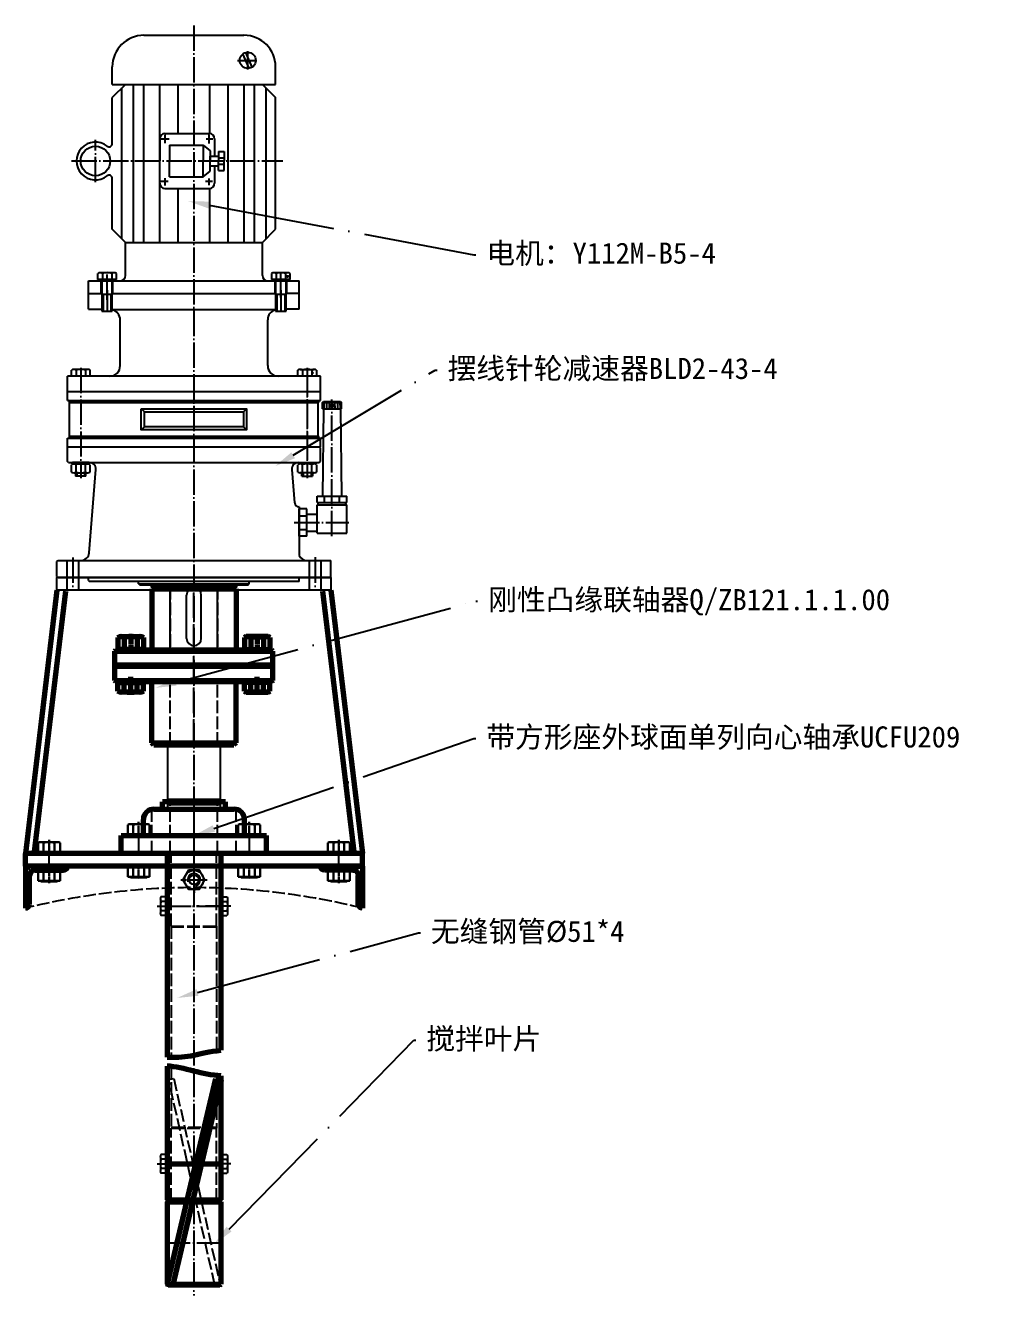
# Model space of a CAD drawing. Header units: millimetres. Extents: x -3362 to -1679, y 33935 to 35140.
# Drawn here: x -2588 to -1679, y 33935 to 35140 of the extents above; entities that cross this region are included whole.
import ezdxf
from ezdxf import colors
from ezdxf.entities.mleader import LeaderData, LeaderLine
from ezdxf.math import Vec2, Vec3

# ---------------------------------------------------------------- set-up
doc = ezdxf.new("R2010")
doc.units = ezdxf.units.MM
for name, pattern in [('ACAD_ISO02W100', [15, 12, -3]), ('ACAD_ISO04W100', [30, 24, -3, 0, -3]), ('CENTER', [2, 1.25, -0.25, 0.25, -0.25])]:
    doc.linetypes.add(name, pattern=pattern)
doc.layers.get('0').update_dxf_attribs({"lineweight": 25})
for name, color, linetype in [('01', 7, 'Continuous'), ('02', 1, 'Continuous'), ('10', 1, 'Continuous'), ('1轮廓实线层', 7, 'Continuous')]:
    doc.layers.add(name, color=color, linetype=linetype)
for name, color, linetype, lineweight in [('剖面线', 5, 'Continuous', 25), ('图层2', 7, 'Continuous', 30), ('标注', 4, 'Continuous', 25), ('粗实线', 7, 'Continuous', 70), ('虚线', 5, 'ACAD_ISO02W100', 25), ('轮廓线', 2, 'Continuous', 70), ('轴线', 1, 'ACAD_ISO04W100', 25)]:
    doc.layers.add(name, color=color, linetype=linetype, lineweight=lineweight)

# ---------------------------------------------------------------- blocks, each defined once
blk = doc.blocks.new('M10螺栓 头')
at = {"color": 3}
blk.add_line((-9.4, 0), (23, 0), dxfattribs=at)
at = {"color": 7}
for p, q in [((-6.4, 6.7), (-6.4, -6.7)), ((-0.1, 8.9), (-5.8, 8.9)), ((-0.1, 4.4), (-5.8, 4.4)), ((-0.1, 8.9), (-0.1, -8.9)), ((0, 7.3), (-0.1, 7.3)), ((0, 7.3), (0, -7.3)), ((-0.1, -4.4), (-5.8, -4.4)), ((-0.1, -8.9), (-5.8, -8.9)), ((0, -7.3), (-0.1, -7.3))]:
    blk.add_line(p, q, dxfattribs=at)
for centre, radius, start, end in [((-2, 6.7), 4.44, 150, 210), ((10.5, 0), 16.9, 164.7385, 195.2615), ((-2, -6.7), 4.44, 150, 210)]:
    blk.add_arc(centre, radius, start, end, dxfattribs=at)
blk = doc.blocks.new('*U7')
at = {"color": 3, "linetype": 'CENTER'}
for p, q in [((268.4, 415.9), (270.6, 391.1)), ((257.1, 402.4), (281.9, 404.6))]:
    blk.add_line(p, q, dxfattribs=at)
at = {"color": 7, "linetype": 'Continuous'}
blk.add_lwpolyline([(263.5, 412), (259.1, 402.6), (265.1, 394.1), (275.5, 395), (279.9, 404.4), (273.9, 412.9)], close=True, dxfattribs=at)
for radius in [9, 4.5]:
    blk.add_circle((269.5, 403.5), radius, dxfattribs=at)
at = {"color": 1, "linetype": 'Continuous'}
blk.add_arc((269.5, 403.5), 6, 293, 203, dxfattribs=at)
blk = doc.blocks.new('M10')
at = {"color": 3, "linetype": 'CENTER', "rotation": 355.0000000000003}
blk.add_blockref('*U7', (-303.6, -378.5), dxfattribs=at)
blk = doc.blocks.new('M10   0')
at = {"layer": '图层2', "color": 3, "linetype": 'CENTER'}
blk.add_line((-12.8, 0), (1.4, 0), dxfattribs=at)
at = {"layer": '图层2', "color": 7, "linetype": 'Continuous'}
for p, q in [((-10.8, 9), (-10, 10.4)), ((-10.8, -9), (-10.8, 9)), ((-10, 10.4), (-0.6, 10.4)), ((-10, 5.2), (-0.6, 5.2)), ((-0.6, 10.4), (-0.6, -10.4)), ((-0.6, 8.3), (0, 7.7)), ((0, 7.7), (0, -7.7)), ((-10, -10.4), (-10.8, -9)), ((-10, -5.2), (-0.6, -5.2)), ((-10, -10.4), (-0.6, -10.4)), ((0, -7.7), (-0.6, -8.3))]:
    blk.add_line(p, q, dxfattribs=at)
for centre, radius, start, end in [((-6.2, 7.8), 4.6, 145.6158, 214.3842), ((6.4, 0), 17.2, 162.412, 197.588), ((-6.2, -7.8), 4.6, 145.6158, 214.3842)]:
    blk.add_arc(centre, radius, start, end, dxfattribs=at)
blk = doc.blocks.new('角钢 40')
at = {"layer": '剖面线'}
h = blk.add_hatch(dxfattribs=at)
h.set_pattern_fill('ANSI31', color=256, scale=30, style=0)
h.set_pattern_definition([(45, (-344.516, -309), (-2.65165, 2.65165), [])])
edge = h.paths.add_edge_path()
edge.add_arc((0, 36), 4, 0, 90)
edge.add_line((0, 40), (0, 0))
edge.add_line((0, 0), (40, 0))
edge.add_arc((36, 0), 4.01, 0.1155, 89.9522)
edge.add_line((36, 4), (9.5, 4))
edge.add_arc((9.5, 9.5), 5.5, 180, 270, ccw=False)
edge.add_line((4, 9.5), (4, 36))
at = {"color": 7}
for p, q in [((0, 40), (0, 0)), ((4, 9.5), (4, 36)), ((0, 0), (40, 0)), ((36, 4), (9.5, 4))]:
    blk.add_line(p, q, dxfattribs=at)
for p, q in [((0, 40), (0, 40)), ((4, 9), (4, 36)), ((36, 4), (9, 4)), ((40, 0), (40, 0))]:
    blk.add_line(p, q)
for centre, radius, start, end in [((0, 36), 4, 0, 90), ((9, 9), 5, 180, 270), ((36, 0), 4.01, 0.1155, 89.9522)]:
    blk.add_arc(centre, radius, start, end)
blk = doc.blocks.new('A$C1C0676B4')
at = {"layer": '粗实线'}
for p, q in [((5, 0), (5, 138)), ((5, 138), (22, 138)), ((22, 138), (22, 0)), ((22, 117), (37, 117)), ((47, 107), (47, 31)), ((47, 99), (54, 99)), ((54, 39), (54, 99)), ((47, 39), (54, 39)), ((22, 21), (37, 21)), ((5, 0), (22, 0))]:
    blk.add_line(p, q, dxfattribs=at)
for centre, start, end in [((37, 107), 0, 90), ((37, 31), 270, 0)]:
    blk.add_arc(centre, 10, start, end, dxfattribs=at)
at = {"layer": '虚线'}
for p, q in [((5, 109), (46.8, 109)), ((5, 91.5), (54, 91.5)), ((5, 46.5), (54, 46.5)), ((5, 29), (46.8, 29))]:
    blk.add_line(p, q, dxfattribs=at)
at = {"layer": '轴线'}
for p, q in [((22, 121.5), (5, 121.5)), ((62.1, 69), (0, 69)), ((22, 16.5), (5, 16.5))]:
    blk.add_line(p, q, dxfattribs=at)
blk = doc.blocks.new('M12   0薄')
at = {"color": 7, "linetype": 'Continuous'}
for p, q in [((-12.8, 10.5), (-11.9, 12.1)), ((-11.9, 12.1), (-3.4, 12.1)), ((-3.4, 12.1), (-3.4, -12.1)), ((-12.8, -10.5), (-12.8, 10.5)), ((-11.9, 6.1), (-3.4, 6.1)), ((-3.4, 9.8), (-2.8, 9.2)), ((-2.8, 9.2), (-2.8, -9.2)), ((-11.9, -12.1), (-12.8, -10.5)), ((-11.9, -6.1), (-3.4, -6.1)), ((-2.8, -9.2), (-3.4, -9.8)), ((-11.9, -12.1), (-3.4, -12.1))]:
    blk.add_line(p, q, dxfattribs=at)
at = {"color": 3, "linetype": 'CENTER'}
blk.add_line((-15.2, 0), (1.8, 0), dxfattribs=at)
at = {"color": 7, "linetype": 'Continuous'}
for centre, radius, start, end in [((-7.4, 9.1), 5.37, 145.6158, 214.3842), ((7.3, 0), 20.1, 162.412, 197.588), ((-7.4, -9.1), 5.37, 145.6158, 214.3842)]:
    blk.add_arc(centre, radius, start, end, dxfattribs=at)
blk = doc.blocks.new('*U4')
at = {"color": 7, "linetype": 'Continuous'}
for p, q in [((347.8, 356.5), (348.7, 358.1)), ((347.8, 335.5), (347.8, 356.5)), ((348.7, 358.1), (360, 358.1)), ((348.7, 352.1), (360, 352.1)), ((360, 358.1), (360, 333.9)), ((360, 355.8), (360.6, 355.2)), ((360.6, 355.2), (360.6, 336.8)), ((348.7, 339.9), (360, 339.9)), ((348.7, 333.9), (347.8, 335.5)), ((348.7, 333.9), (360, 333.9)), ((360.6, 336.8), (360, 336.2))]:
    blk.add_line(p, q, dxfattribs=at)
at = {"color": 3, "linetype": 'CENTER'}
blk.add_line((345.4, 346), (362.4, 346), dxfattribs=at)
at = {"color": 7, "linetype": 'Continuous'}
for centre, radius, start, end in [((353.2, 355.1), 5.37, 145.6158, 214.3842), ((367.9, 346), 20.1, 162.412, 197.588), ((353.2, 336.9), 5.37, 145.6158, 214.3842)]:
    blk.add_arc(centre, radius, start, end, dxfattribs=at)
blk = doc.blocks.new('M12 螺母')
at = {"color": 3, "linetype": 'CENTER'}
blk.add_blockref('*U4', (-360.6, -346), dxfattribs=at)
blk = doc.blocks.new('A$C0CEE73CA')
at = {"layer": '粗实线'}
for p, q in [((60, 149), (61, 150)), ((60, 149), (60, 1)), ((61, 150), (74.5, 150)), ((61, 150), (61, 0)), ((74.5, 0), (74.5, 150)), ((74.5, 150), (75.5, 150)), ((75.5, 0), (75.5, 150)), ((75.5, 150), (89, 150)), ((89, 150), (90, 149)), ((89, 150), (89, 0)), ((90, 1), (90, 149)), ((0, 113), (2, 115)), ((0, 113), (0, 37)), ((2, 115), (60, 115)), ((2, 115), (2, 35)), ((148, 115), (90, 115)), ((150, 113), (148, 115)), ((148, 115), (148, 35)), ((150, 113), (150, 37)), ((2, 35), (0, 37)), ((148, 35), (150, 37)), ((2, 35), (60, 35)), ((148, 35), (90, 35)), ((61, 0), (60, 1)), ((61, 0), (74.5, 0)), ((74.5, 0), (75.5, 0)), ((75.5, 0), (89, 0)), ((89, 0), (90, 1))]:
    blk.add_line(p, q, dxfattribs=at)
at = {"layer": '虚线'}
for p, q in [((0, 97.5), (60, 97.5)), ((150, 97.5), (90, 97.5)), ((0, 52.5), (60, 52.5)), ((150, 52.5), (90, 52.5))]:
    blk.add_line(p, q, dxfattribs=at)
at = {"layer": '轴线'}
blk.add_line((0, 75), (150, 75), dxfattribs=at)
at = {"layer": '粗实线'}
blk.add_blockref('M12   0薄', (62.7, 135), dxfattribs=at)
at = {"layer": '粗实线', "rotation": 180}
blk.add_blockref('M12 螺母', (90, 135), dxfattribs=at)
at = {"layer": '粗实线', "xscale": -1, "rotation": 180}
blk.add_blockref('M12   0薄', (62.7, 15), dxfattribs=at)
at = {"layer": '粗实线', "xscale": -1}
blk.add_blockref('M12 螺母', (90, 15), dxfattribs=at)
blk = doc.blocks.new('A$C76250B13')
at = {"layer": '标注'}
ml = blk.add_multileader_mtext('Standard', dxfattribs=at)
ml.set_content('{\\fSimSun|b0|i0|c134|p2;电机：}Y112M-B5-4', color=256)
ml.set_leader_properties()
ml.build(insert=Vec2(0, 0))
ml.multileader.update_dxf_attribs({"text_right_attachment_type": 6, "dogleg_length": 0.36})
ctx = ml.context
ctx.base_point, ctx.plane_origin = Vec3(60.82, 187.78), Vec3(6.27, 197.96)
ctx.right_attachment = 6
notes = []
notes.append((ctx, [(0, (1, 1, 0), (60.46, 187.78), (1, 0), 0.36, [(0, [(6.27, 197.96)], 0, [])])]))
ctx.mtext.insert, ctx.mtext.flow_direction = Vec3(62.82, 190.09), 5
ml = blk.add_multileader_mtext('Standard', dxfattribs=at)
ml.set_content('{\\fSimSun|b0|i0|c134|p2;摆线针轮减速器}BLD2-43-4', color=256)
ml.set_leader_properties()
ml.build(insert=Vec2(0, 0))
ml.multileader.update_dxf_attribs({"text_right_attachment_type": 6, "dogleg_length": 0.36})
ctx = ml.context
ctx.base_point, ctx.plane_origin = Vec3(53.46, 165.9), Vec3(22.73, 147.66)
ctx.right_attachment = 6
notes.append((ctx, [(0, (1, 1, 0), (53.1, 165.9), (1, 0), 0.36, [(0, [(22.73, 147.66)], 0, [])])]))
ctx.mtext.insert, ctx.mtext.flow_direction = Vec3(55.46, 168.2), 5
ml = blk.add_multileader_mtext('Standard', dxfattribs=at)
ml.set_content('{\\fSimSun|b0|i0|c134|p2;刚性凸缘联轴器Q/ZB121.1.1.00}', color=256)
ml.set_leader_properties()
ml.build(insert=Vec2(0, 0))
ml.multileader.update_dxf_attribs({"text_right_attachment_type": 6, "dogleg_length": 0.36})
ctx = ml.context
ctx.base_point, ctx.plane_origin = Vec3(61.17, 122.02), Vec3(0, 105.58)
ctx.right_attachment = 6
notes.append((ctx, [(0, (1, 1, 0), (60.81, 122.02), (1, 0), 0.36, [(0, [(0, 105.58)], 0, [])])]))
ctx.mtext.insert, ctx.mtext.flow_direction = Vec3(63.17, 124.32), 5
ml = blk.add_multileader_mtext('Standard', dxfattribs=at)
ml.set_content('{\\fSimSun|b0|i0|c134|p2;带方形座外球面单列向心轴承}UCFU209', color=256)
ml.set_leader_properties()
ml.build(insert=Vec2(0, 0))
ml.multileader.update_dxf_attribs({"text_right_attachment_type": 6, "dogleg_length": 0.36})
ctx = ml.context
ctx.base_point, ctx.plane_origin = Vec3(60.82, 95.95), Vec3(7.32, 77.56)
ctx.right_attachment = 6
notes.append((ctx, [(0, (1, 1, 0), (60.46, 95.95), (1, 0), 0.36, [(0, [(7.32, 77.56)], 0, [])])]))
ctx.mtext.insert, ctx.mtext.flow_direction = Vec3(62.82, 98.26), 5
ml = blk.add_multileader_mtext('Standard', dxfattribs=at)
ml.set_content('{\\fSimSun|b0|i0|c134|p2;无缝钢管}%%C51*4', color=256)
ml.set_leader_properties()
ml.build(insert=Vec2(0, 0))
ml.multileader.update_dxf_attribs({"text_right_attachment_type": 6, "dogleg_length": 0.36})
ctx = ml.context
ctx.base_point, ctx.plane_origin = Vec3(50.31, 59.06), Vec3(4.14, 46.72)
ctx.right_attachment = 6
notes.append((ctx, [(0, (1, 1, 0), (49.95, 59.06), (1, 0), 0.36, [(0, [(4.14, 46.72)], 0, [])])]))
ctx.mtext.insert, ctx.mtext.flow_direction = Vec3(52.31, 61.36), 5
ml = blk.add_multileader_mtext('Standard', dxfattribs=at)
ml.set_content('{\\fSimSun|b0|i0|c134|p2;搅拌叶片}', color=256)
ml.set_leader_properties()
ml.build(insert=Vec2(0, 0))
ml.multileader.update_dxf_attribs({"text_right_attachment_type": 6, "dogleg_length": 0.36})
ctx = ml.context
ctx.base_point, ctx.plane_origin = Vec3(49.43, 38.69), Vec3(11.18, 0)
ctx.right_attachment = 6
notes.append((ctx, [(0, (1, 1, 0), (49.07, 38.69), (1, 0), 0.36, [(0, [(11.18, 0)], 0, [])])]))
ctx.mtext.insert, ctx.mtext.flow_direction = Vec3(51.43, 40.98), 5
for ctx, leaders in notes:
    for number, flags, end, landing, length, lines in leaders:
        leader = LeaderData()
        leader.index, (leader.has_last_leader_line, leader.has_dogleg_vector, leader.attachment_direction) = number, flags
        leader.last_leader_point, leader.dogleg_vector, leader.dogleg_length = Vec3(end), Vec3(landing), length
        for number, points, colour, breaks in lines:
            line = LeaderLine()
            line.index, line.vertices, line.color, line.breaks = number, Vec3.list(points), colors.encode_raw_color(colour), breaks
            leader.lines.append(line)
        ctx.leaders.append(leader)

msp = doc.modelspace()

# ---------------------------------------------------------------- hatches: boundary and pattern name
at = {"layer": '10'}
for points in [[(-2338.9, 34901.9, 1), (-2340.1, 34901.9, 1)], [(-2316.4, 34810.6), (-2316.4, 34810.3, 0.329165), (-2315.9, 34809.8, 1), (-2315.9, 34811, 0.329165)]]:
    msp.add_hatch(color=256, dxfattribs=at).paths.add_polyline_path(points)

# ---------------------------------------------------------------- linework, layer by layer
at = {"layer": '01'}
for p, q in [((-2475.9, 35130.7), (-2380.9, 35130.7)), ((-2375.9, 35099.4), (-2381.9, 35113)), ((-2373.1, 35100.6), (-2379.2, 35114.3)), ((-2505.9, 35084.1), (-2505.9, 35100.7)), ((-2505.9, 35084.1), (-2505.9, 35094.1)), ((-2350.9, 35084.1), (-2350.9, 35100.7)), ((-2350.9, 35084.1), (-2350.9, 35094.1)), ((-2505.9, 35084.1), (-2350.9, 35084.1)), ((-2493.4, 35084.1), (-2505.9, 35071.6)), ((-2496.8, 34937.5), (-2496.8, 35080.7)), ((-2485.9, 34934.1), (-2485.9, 35084.1)), ((-2476.1, 34934.1), (-2476.1, 35084.1)), ((-2460.9, 34934.1), (-2460.9, 35084.1)), ((-2443.5, 35037.5), (-2443.5, 35084.1)), ((-2413.2, 35037.4), (-2413.2, 35084.1)), ((-2395.8, 34934.1), (-2395.8, 35084.1)), ((-2380.6, 34934.1), (-2380.6, 35084.1)), ((-2370.8, 34934.1), (-2370.8, 35084.1)), ((-2363.4, 35084.1), (-2350.9, 35071.6)), ((-2360, 34937.5), (-2360, 35080.7)), ((-2505.9, 35027.9), (-2505.9, 35071.6)), ((-2350.9, 34946.6), (-2350.9, 35071.6)), ((-2460.9, 35032.5), (-2460.9, 35011.4)), ((-2455.9, 35037.5), (-2413.8, 35037.5)), ((-2408.8, 35032.5), (-2408.8, 35016.1)), ((-2451.5, 35026.4), (-2419.5, 35026.4)), ((-2451.5, 35026.4), (-2451.5, 35011.4)), ((-2419.5, 35026.4), (-2419.5, 35011.4)), ((-2419.5, 35026.4), (-2413.1, 35021)), ((-2413.1, 35021), (-2413.1, 35011.4)), ((-2405.1, 35020.3), (-2405.1, 35011.4)), ((-2405.1, 35020.3), (-2399.7, 35020.3)), ((-2399.7, 35020.3), (-2399.7, 35011.4)), ((-2460.9, 34990.3), (-2460.9, 35011.4)), ((-2451.5, 34996.4), (-2451.5, 35011.4)), ((-2451.5, 35011.4), (-2451.5, 35011.4)), ((-2419.5, 34996.4), (-2419.5, 35011.4)), ((-2413.1, 35006.7), (-2413.1, 35016.1)), ((-2413.1, 35016.1), (-2405.1, 35016.1)), ((-2413.1, 35001.8), (-2413.1, 35011.4)), ((-2413.1, 35006.7), (-2405.1, 35006.7)), ((-2408.8, 35006.7), (-2408.8, 34990.3)), ((-2405.1, 35014.4), (-2399.7, 35014.4)), ((-2405.1, 35002.4), (-2405.1, 35011.4)), ((-2405.1, 35008.4), (-2399.7, 35008.4)), ((-2399.7, 35002.4), (-2399.7, 35011.4)), ((-2505.9, 34946.6), (-2505.9, 34994.9)), ((-2451.5, 34996.4), (-2419.5, 34996.4)), ((-2419.5, 34996.4), (-2413.1, 35001.8)), ((-2405.1, 35002.4), (-2399.7, 35002.4)), ((-2455.9, 34985.3), (-2413.8, 34985.3)), ((-2443.5, 34934.1), (-2443.5, 34985.3)), ((-2413.2, 34934.1), (-2413.2, 34985.3)), ((-2493.4, 34934.1), (-2505.9, 34946.6)), ((-2363.4, 34934.1), (-2350.9, 34946.6)), ((-2493.4, 34934.1), (-2363.4, 34934.1)), ((-2493.4, 34902.7), (-2493.4, 34934.1)), ((-2363.4, 34902.7), (-2363.4, 34934.1)), ((-2519.8, 34904.7), (-2519.8, 34899)), ((-2502, 34899), (-2519.8, 34899)), ((-2518.6, 34899), (-2518.6, 34897.7)), ((-2503.2, 34899), (-2518.6, 34899)), ((-2504.2, 34905.4), (-2517.5, 34905.4)), ((-2515.3, 34904.7), (-2515.3, 34899)), ((-2510.9, 34897.7), (-2511.5, 34899)), ((-2510.2, 34897.7), (-2510.9, 34899)), ((-2506.4, 34904.7), (-2506.4, 34899)), ((-2503.2, 34897.7), (-2503.2, 34899)), ((-2502, 34899), (-2502, 34904.7)), ((-2354.8, 34904.7), (-2354.8, 34899)), ((-2337, 34899), (-2354.8, 34899)), ((-2353.6, 34899), (-2353.6, 34897.7)), ((-2338.2, 34899), (-2353.6, 34899)), ((-2339.2, 34905.4), (-2352.5, 34905.4)), ((-2350.3, 34904.7), (-2350.3, 34899)), ((-2345.9, 34897.7), (-2346.5, 34899)), ((-2345.2, 34897.7), (-2345.9, 34899)), ((-2341.4, 34904.7), (-2341.4, 34899)), ((-2338.2, 34897.7), (-2338.2, 34899)), ((-2337, 34899), (-2337, 34904.7)), ((-2528.4, 34897.7), (-2328.4, 34897.7)), ((-2528.4, 34885.7), (-2528.4, 34897.7)), ((-2518.6, 34897.7), (-2503.2, 34897.7)), ((-2516.4, 34885.7), (-2516.4, 34897.7)), ((-2515.9, 34897.7), (-2515.9, 34869)), ((-2505.9, 34869), (-2505.9, 34897.7)), ((-2505.4, 34885.7), (-2505.4, 34897.7)), ((-2353.6, 34897.7), (-2338.2, 34897.7)), ((-2351.4, 34885.7), (-2351.4, 34897.7)), ((-2350.9, 34897.7), (-2350.9, 34869)), ((-2340.9, 34869), (-2340.9, 34897.7)), ((-2340.4, 34885.7), (-2340.4, 34897.7)), ((-2328.4, 34885.7), (-2328.4, 34897.7)), ((-2528.4, 34885.7), (-2515.9, 34885.7)), ((-2528.4, 34870.7), (-2528.4, 34885.7)), ((-2528.4, 34885.7), (-2515.9, 34885.7)), ((-2515.9, 34885), (-2505.9, 34885)), ((-2505.9, 34885.7), (-2350.9, 34885.7)), ((-2505.9, 34885.7), (-2475.8, 34885.7)), ((-2350.9, 34885), (-2340.9, 34885)), ((-2328.4, 34885.7), (-2340.9, 34885.7)), ((-2328.4, 34870.7), (-2328.4, 34885.7)), ((-2528.4, 34870.7), (-2515.9, 34870.7)), ((-2515.9, 34869), (-2505.9, 34869)), ((-2350.9, 34869), (-2340.9, 34869)), ((-2328.4, 34870.7), (-2340.9, 34870.7)), ((-2498.4, 34817.2), (-2498.4, 34860.7)), ((-2358.4, 34817.2), (-2358.4, 34860.7)), ((-2529.2, 34813.6), (-2542.5, 34813.6)), ((-2327.5, 34813.6), (-2314.2, 34813.6)), ((-2548.4, 34792.2), (-2548.4, 34807.2)), ((-2348.4, 34807.2), (-2548.4, 34807.2)), ((-2544.8, 34812.9), (-2544.8, 34807.2)), ((-2540.3, 34812.9), (-2540.3, 34807.2)), ((-2531.4, 34812.9), (-2531.4, 34807.2)), ((-2527, 34807.2), (-2527, 34812.9)), ((-2308.4, 34807.2), (-2348.4, 34807.2)), ((-2329.8, 34807.2), (-2329.8, 34812.9)), ((-2325.3, 34812.9), (-2325.3, 34807.2)), ((-2316.4, 34812.9), (-2316.4, 34807.2)), ((-2312, 34812.9), (-2312, 34807.2)), ((-2308.4, 34792.2), (-2308.4, 34807.2)), ((-2308.4, 34792.2), (-2548.4, 34792.2)), ((-2548.4, 34784.2), (-2548.4, 34792.2)), ((-2308.4, 34784.2), (-2308.4, 34792.2)), ((-2548.4, 34784.2), (-2548.4, 34784.2)), ((-2546.4, 34750.2), (-2546.4, 34782.2)), ((-2310.4, 34750.2), (-2310.4, 34782.2)), ((-2308.4, 34784.2), (-2308.4, 34784.2)), ((-2306.4, 34782.2), (-2305.4, 34783.2)), ((-2306.4, 34782.2), (-2288.4, 34782.2)), ((-2306.4, 34776.2), (-2306.4, 34782.2)), ((-2305.4, 34783.2), (-2289.4, 34783.2)), ((-2305.1, 34782.2), (-2305.1, 34776.2)), ((-2302.6, 34782.2), (-2302.6, 34776.2)), ((-2300, 34782.2), (-2300, 34776.2)), ((-2294.9, 34782.3), (-2294.7, 34776.3)), ((-2292.3, 34782.4), (-2292.1, 34776.4)), ((-2289.9, 34782.4), (-2289.7, 34776.4)), ((-2289.4, 34783.2), (-2288.4, 34782.2)), ((-2288.4, 34776.2), (-2288.4, 34782.2)), ((-2306.4, 34776.2), (-2288.4, 34776.2)), ((-2305.4, 34776.2), (-2306.3, 34693.2)), ((-2305.4, 34776.2), (-2289.4, 34776.2)), ((-2289.4, 34776.2), (-2288.5, 34693.2)), ((-2548.4, 34748.2), (-2548.4, 34748.2)), ((-2548.4, 34740.2), (-2548.4, 34748.2)), ((-2308.4, 34748.2), (-2308.4, 34748.2)), ((-2308.4, 34740.2), (-2308.4, 34748.2)), ((-2548.4, 34726.2), (-2548.4, 34740.2)), ((-2548.4, 34740.2), (-2308.4, 34740.2)), ((-2308.4, 34739.2), (-2309.4, 34740.2)), ((-2308.4, 34726.2), (-2308.4, 34739.2)), ((-2547.4, 34725.2), (-2548.4, 34726.2)), ((-2547.4, 34725.2), (-2309.4, 34725.2)), ((-2544.8, 34723.2), (-2544.8, 34716.2)), ((-2528.2, 34725.2), (-2543.6, 34725.2)), ((-2543.6, 34725.2), (-2543.6, 34723.9)), ((-2543.6, 34723.9), (-2528.2, 34723.9)), ((-2542.5, 34723.9), (-2529.2, 34723.9)), ((-2540.3, 34716.2), (-2540.3, 34723.2)), ((-2536.5, 34725.2), (-2535.9, 34723.9)), ((-2535.9, 34725.2), (-2535.2, 34723.9)), ((-2531.4, 34716.2), (-2531.4, 34723.2)), ((-2528.2, 34723.9), (-2528.2, 34725.2)), ((-2527.8, 34639.6), (-2521.4, 34718.7)), ((-2527, 34716.2), (-2527, 34723.2)), ((-2332.8, 34686.9), (-2335.3, 34718.7)), ((-2329.8, 34716.2), (-2329.8, 34723.2)), ((-2328.6, 34725.2), (-2313.2, 34725.2)), ((-2328.6, 34723.9), (-2328.6, 34725.2)), ((-2313.2, 34723.9), (-2328.6, 34723.9)), ((-2314.2, 34723.9), (-2327.5, 34723.9)), ((-2325.3, 34716.2), (-2325.3, 34723.2)), ((-2320.9, 34725.2), (-2321.5, 34723.9)), ((-2320.2, 34725.2), (-2320.9, 34723.9)), ((-2316.4, 34716.2), (-2316.4, 34723.2)), ((-2313.2, 34725.2), (-2313.2, 34723.9)), ((-2312, 34723.2), (-2312, 34716.2)), ((-2309.4, 34725.2), (-2308.4, 34726.2)), ((-2542.5, 34715.5), (-2529.2, 34715.5)), ((-2540.9, 34715.5), (-2540.9, 34712.2)), ((-2530.9, 34712.2), (-2540.9, 34712.2)), ((-2530.9, 34712.2), (-2530.9, 34715.5)), ((-2314.2, 34715.5), (-2327.5, 34715.5)), ((-2325.9, 34712.2), (-2325.9, 34715.5)), ((-2325.9, 34712.2), (-2315.9, 34712.2)), ((-2315.9, 34715.5), (-2315.9, 34712.2)), ((-2311.4, 34693.2), (-2283.4, 34693.2)), ((-2311.4, 34687.2), (-2311.4, 34693.2)), ((-2304.4, 34687.2), (-2304.4, 34693.2)), ((-2290.4, 34687.2), (-2290.4, 34693.2)), ((-2283.4, 34687.2), (-2283.4, 34693.2)), ((-2328.4, 34683.2), (-2328.8, 34683.2)), ((-2328.4, 34683.2), (-2328.4, 34637.1)), ((-2328.4, 34655.2), (-2328.4, 34681.2)), ((-2321.4, 34681.2), (-2328.4, 34681.2)), ((-2321.4, 34655.2), (-2321.4, 34681.2)), ((-2311.4, 34687.2), (-2283.4, 34687.2)), ((-2311.4, 34685.2), (-2283.4, 34685.2)), ((-2311.4, 34658.2), (-2311.4, 34685.2)), ((-2310.6, 34685.2), (-2310.6, 34687.2)), ((-2284.2, 34685.2), (-2284.2, 34687.2)), ((-2283.4, 34658.2), (-2283.4, 34685.2)), ((-2328.4, 34674.7), (-2321.4, 34674.7)), ((-2321.4, 34676.2), (-2311.4, 34676.2)), ((-2328.4, 34661.7), (-2321.4, 34661.7)), ((-2321.4, 34660.2), (-2311.4, 34660.2)), ((-2311.4, 34658.2), (-2283.4, 34658.2)), ((-2321.4, 34655.2), (-2328.4, 34655.2)), ((-2558.4, 34631.2), (-2557.4, 34632.2)), ((-2558.4, 34617.2), (-2558.4, 34631.2)), ((-2557.4, 34632.2), (-2298.4, 34632.2)), ((-2548.9, 34632.2), (-2548.9, 34616.2)), ((-2537.9, 34632.2), (-2537.9, 34616.2)), ((-2318.9, 34632.2), (-2318.9, 34616.2)), ((-2307.9, 34632.2), (-2307.9, 34616.2)), ((-2298.4, 34616.2), (-2298.4, 34632.2)), ((-2557.4, 34616.2), (-2558.4, 34617.2)), ((-2557.4, 34616.2), (-2298.4, 34616.2)), ((-2528.4, 34613.2), (-2528.4, 34616.2)), ((-2528.4, 34613.2), (-2527.4, 34612.2)), ((-2328.4, 34612.2), (-2527.4, 34612.2)), ((-2480.9, 34610.2), (-2480.9, 34612.2)), ((-2480.9, 34610.2), (-2479.9, 34609.2)), ((-2479.9, 34609.2), (-2376.9, 34609.2)), ((-2376.9, 34609.2), (-2375.9, 34610.2)), ((-2375.9, 34610.2), (-2375.9, 34612.2)), ((-2328.4, 34612.2), (-2328.4, 34616.2)), ((-2460.9, 34607.3), (-2450.9, 34607.3)), ((-2459.9, 34607.3), (-2395.9, 34607.3)), ((-2450.9, 34547.3), (-2450.9, 34607.3)), ((-2435.4, 34558.3), (-2435.4, 34599.3)), ((-2421.4, 34558.3), (-2421.4, 34599.3)), ((-2405.9, 34547.3), (-2405.9, 34607.3)), ((-2405.9, 34607.3), (-2396.9, 34607.3)), ((-2450.9, 34547.3), (-2405.9, 34547.3)), ((-2450.9, 34547.3), (-2449.9, 34546.3)), ((-2449.9, 34546.3), (-2406.9, 34546.3)), ((-2405.9, 34547.3), (-2406.9, 34546.3))]:
    msp.add_line(p, q, dxfattribs=at)
for centre, radius in [((-2377.4, 35106.9), 7.61), ((-2521.9, 35011.4), 14), ((-2339.5, 34901.9, 0), 0.6), ((-2315.9, 34810.4, 0), 0.6), ((-2297.4, 34779), 1.5)]:
    msp.add_circle(centre, radius, dxfattribs=at)
for centre, radius, start, end in [((-2475.9, 35100.7), 30, 90, 180), ((-2380.9, 35100.7), 30, 0, 90), ((-2455.9, 35032.5), 5, 90, 180), ((-2413.8, 35032.5), 5, 0, 90), ((-2521.9, 35011.4), 18, 51.7534, 308.2466), ((-2508.9, 35027.9), 3, 231.7534, 0), ((-2508.9, 34994.9), 3, 0, 128.2466), ((-2455.9, 34990.3), 5, 180, 270), ((-2413.8, 34990.3), 5, 270, 0), ((-2517.5, 34901.4), 4, 56.2903, 123.7097), ((-2510.9, 34890.4), 15, 72.7725, 107.2275), ((-2504.2, 34901.4), 4, 56.2903, 123.7097), ((-2498.4, 34902.7), 5, 270, 0), ((-2358.4, 34902.7), 5, 180, 270), ((-2352.5, 34901.4), 4, 56.2903, 123.7097), ((-2345.9, 34890.4), 15, 72.7725, 107.2275), ((-2339.2, 34901.4), 4, 56.2903, 123.7097), ((-2508.4, 34860.7), 10, 0, 75.5225), ((-2348.4, 34860.7), 10, 104.4775, 180), ((-2542.5, 34809.6), 4, 56.2903, 123.7097), ((-2535.9, 34798.6), 15, 72.7725, 107.2275), ((-2529.2, 34809.6), 4, 56.2903, 123.7097), ((-2508.4, 34817.2), 10, 270, 0), ((-2348.4, 34817.2), 10, 180, 270), ((-2327.5, 34809.6), 4, 56.2903, 123.7097), ((-2320.9, 34798.6), 15, 72.7725, 107.2275), ((-2314.2, 34809.6), 4, 56.2903, 123.7097), ((-2548.4, 34782.2), 2, 0, 90), ((-2308.4, 34782.2), 2, 90, 180), ((-2548.4, 34750.2), 2, 270, 0), ((-2308.4, 34750.2), 2, 180, 270), ((-2542.5, 34719.9), 4, 56.2903, 123.7097), ((-2535.9, 34708.9), 15, 72.7725, 107.2275), ((-2529.2, 34719.9), 4, 56.2903, 123.7097), ((-2527.4, 34719.2), 6, 355.3894, 90), ((-2329.4, 34719.2), 6, 90, 184.6106), ((-2327.5, 34719.9), 4, 56.2903, 123.7097), ((-2320.9, 34708.9), 15, 72.7725, 107.2275), ((-2314.2, 34719.9), 4, 56.2903, 123.7097), ((-2542.5, 34719.5), 4, 236.2903, 303.7097), ((-2535.9, 34730.5), 15, 252.7725, 287.2275), ((-2529.2, 34719.5), 4, 236.2903, 303.7097), ((-2327.5, 34719.5), 4, 236.2903, 303.7097), ((-2320.9, 34730.5), 15, 252.7725, 287.2275), ((-2314.2, 34719.5), 4, 236.2903, 303.7097), ((-2328.8, 34687.2), 4, 184.6106, 270), ((-2535.8, 34640.2), 8, 270, 355.3894), ((-2321, 34640.2), 8, 202.6906, 270), ((-2428.4, 34599.3), 7, 0, 180), ((-2428.4, 34558.3), 7, 180, 0)]:
    msp.add_arc(centre, radius, start, end, dxfattribs=at)
at = {"layer": '02'}
for p, q in [((-2514.6, 34885), (-2514.6, 34869)), ((-2507.2, 34885), (-2507.2, 34869)), ((-2349.6, 34885), (-2349.6, 34869)), ((-2342.2, 34885), (-2342.2, 34869)), ((-2539.6, 34715.5), (-2539.6, 34712.2)), ((-2532.2, 34715.5), (-2532.2, 34712.2)), ((-2324.6, 34715.5), (-2324.6, 34712.2)), ((-2317.2, 34715.5), (-2317.2, 34712.2))]:
    msp.add_line(p, q, dxfattribs=at)
at = {"layer": '10'}
msp.add_line((-2428.3, 34816.7, 0), (-2428.4, 34816.7, 0), dxfattribs=at)
at = {"layer": '1轮廓实线层'}
for p, q in [((-2505.9, 34870.4), (-2350.9, 34870.4)), ((-2548.4, 34784.2), (-2308.4, 34784.2)), ((-2546.4, 34782.2), (-2310.4, 34782.2)), ((-2475.4, 34773.2), (-2478.4, 34776.2)), ((-2381.4, 34773.2), (-2378.4, 34776.2)), ((-2475.4, 34759.2), (-2478.4, 34756.2)), ((-2381.4, 34759.2), (-2378.4, 34756.2)), ((-2548.4, 34748.2), (-2308.4, 34748.2)), ((-2546.4, 34750.2), (-2310.4, 34750.2)), ((-2298.4, 34616.2), (-2558.4, 34616.2)), ((-2558.4, 34604.2), (-2558.4, 34616.2)), ((-2548.9, 34616.2), (-2548.9, 34604.2)), ((-2537.9, 34616.2), (-2537.9, 34604.2)), ((-2480.9, 34610.2), (-2375.9, 34610.2)), ((-2460.9, 34607.3), (-2460.9, 34609.2)), ((-2395.9, 34607.3), (-2395.9, 34609.2)), ((-2318.9, 34616.2), (-2318.9, 34604.2)), ((-2307.9, 34616.2), (-2307.9, 34604.2)), ((-2298.4, 34616.2), (-2298.4, 34604.2)), ((-2298.4, 34604.2), (-2558.4, 34604.2)), ((-2453.4, 34456.3), (-2452.4, 34457.3)), ((-2453.4, 34456.3), (-2453.4, 34404.3)), ((-2403.4, 34456.3), (-2453.4, 34456.3)), ((-2406.9, 34457.3), (-2449.9, 34457.3)), ((-2404.4, 34457.3), (-2403.4, 34456.3)), ((-2403.4, 34456.3), (-2403.4, 34404.3)), ((-2452.4, 34403.3), (-2453.4, 34404.3)), ((-2453.4, 34402.3), (-2453.4, 34396.3)), ((-2405.9, 34396.3), (-2450.9, 34396.3)), ((-2404.4, 34403.3), (-2449.9, 34403.3)), ((-2404.4, 34403.3), (-2403.4, 34402.3)), ((-2403.4, 34402.3), (-2403.4, 34396.3)), ((-2400.9, 34354.3, 0), (-2455.9, 34354.3, 0))]:
    msp.add_line(p, q, dxfattribs=at)
for points in [[(-2478.4, 34776.2), (-2378.4, 34776.2), (-2378.4, 34756.2), (-2478.4, 34756.2)], [(-2475.4, 34773.2), (-2381.4, 34773.2), (-2381.4, 34759.2), (-2475.4, 34759.2)]]:
    msp.add_lwpolyline(points, close=True, dxfattribs=at)
at = {"layer": '粗实线'}
for p, q in [((-2558.4, 34604.2), (-2588.4, 34354.3)), ((-2550.4, 34603.3), (-2580.4, 34353.3)), ((-2306.3, 34603.3), (-2276.3, 34353.3)), ((-2298.4, 34604.2), (-2268.4, 34354.3)), ((-2453.4, 34404.3), (-2403.4, 34404.3)), ((-2404.4, 34403.3), (-2403.4, 34404.3)), ((-2453.4, 34402.3), (-2452.4, 34403.3)), ((-2453.4, 34402.3), (-2403.4, 34402.3)), ((-2452.4, 34403.3), (-2406.9, 34403.3)), ((-2268.4, 34354.3), (-2588.4, 34354.3)), ((-2588.4, 34342.3), (-2588.4, 34354.3)), ((-2453.9, 34354.3), (-2453.9, 34160.8)), ((-2402.9, 34354.3), (-2402.9, 34167.4)), ((-2268.4, 34342.3), (-2268.4, 34354.3)), ((-2268.4, 34342.3), (-2588.4, 34342.3)), ((-2453.9, 34152.5), (-2453.9, 34025.6)), ((-2405, 34139.9, 0), (-2428.1, 34042.6, 0)), ((-2402.9, 34143.2), (-2402.9, 34025.6)), ((-2453.9, 34059.6), (-2402.9, 34059.6)), ((-2430.5, 34043.2, 0), (-2425.6, 34042)), ((-2452.9, 34024.6), (-2453.9, 34025.6)), ((-2453.9, 34025.6), (-2402.9, 34025.6)), ((-2453.9, 34023.6), (-2452.9, 34024.6)), ((-2453.9, 34023.6), (-2453.9, 33945.6)), ((-2453.9, 34023.6), (-2402.9, 34023.6)), ((-2452.9, 34024.6), (-2403.9, 34024.6)), ((-2452.4, 34024.6), (-2404.4, 34024.6)), ((-2403.9, 34024.6), (-2402.9, 34025.6)), ((-2403.9, 34024.6), (-2402.9, 34023.6)), ((-2402.9, 34023.6), (-2402.9, 33945.6)), ((-2453.9, 33945.6), (-2402.9, 33945.6)), ((-2403.9, 33944.6, 0), (-2452.9, 33944.6, 0))]:
    msp.add_line(p, q, dxfattribs=at)
at = {"layer": '粗实线', "extrusion": (3.10475e-09, -1.32349e-24, 1)}
msp.add_line((-2452.9, 33944.6, 0), (-2453.9, 33945.6), dxfattribs=at)
at = {"layer": '粗实线', "extrusion": (6.51997e-08, 0, 1)}
msp.add_line((-2403.9, 33944.6, 0), (-2402.9, 33945.6), dxfattribs=at)
at = {"layer": '粗实线', "elevation": 0}
msp.add_lwpolyline([(-2407.5, 34140.5), (-2402.6, 34139.3), (-2448.6, 33944.7), (-2453.6, 33945.9), (-2407.5, 34140.5)], close=True, dxfattribs=at)
at = {"layer": '粗实线'}
msp.add_open_spline([(-2453.9, 34160.8), (-2443, 34160.7, 0), (-2429.9, 34161.7, 0), (-2413.8, 34166.7, 0), (-2402.9, 34167.4)], degree=3, knots=[22.68105, 22.68105, 22.68105, 22.68105, 42.182725, 59.795929, 59.795929, 59.795929, 59.795929], dxfattribs=at)
msp.add_open_spline([(-2402.9, 34143.2), (-2419.9, 34143.7, 0), (-2437.9, 34151.6), (-2453.9, 34152.5)], degree=3, dxfattribs=at)
at = {"layer": '虚线'}
for p, q in [((-2449.9, 34285.3), (-2449.9, 34354.3)), ((-2406.9, 34285.3), (-2406.9, 34354.3)), ((-2448.9, 34284.3, 0), (-2449.9, 34285.3)), ((-2449.9, 34285.3), (-2406.9, 34285.3)), ((-2449.9, 34285.3), (-2449.9, 34160.8)), ((-2407.9, 34284.3, 0), (-2448.9, 34284.3, 0)), ((-2407.9, 34284.3, 0), (-2406.9, 34285.3)), ((-2406.9, 34285.3), (-2406.9, 34167)), ((-2449.9, 34152.1), (-2449.9, 34093.6)), ((-2406.9, 34143.4), (-2406.9, 34093.6)), ((-2448.9, 34094.6), (-2449.9, 34093.6)), ((-2449.9, 34024.6), (-2449.9, 34093.6)), ((-2449.9, 34093.6), (-2406.9, 34093.6)), ((-2448.9, 34094.6), (-2407.9, 34094.6)), ((-2407.9, 34094.6), (-2406.9, 34093.6)), ((-2406.9, 34024.6), (-2406.9, 34093.6)), ((-2430.5, 34042, 0), (-2425.6, 34043.1))]:
    msp.add_line(p, q, dxfattribs=at)
at = {"layer": '虚线', "elevation": 0}
msp.add_lwpolyline([(-2452.4, 34139.6), (-2447.6, 34140.7), (-2403.6, 33945.6), (-2408.6, 33944.5), (-2452.4, 34139.6)], close=True, dxfattribs=at)
at = {"layer": '虚线'}
msp.add_arc((-2428.4, 33656.8), 665, 76.0787, 103.9213, dxfattribs=at)
at = {"layer": '轮廓线'}
for p, q in [((-2453.6, 33945.9, 0), (-2407.5, 34140.5, 0)), ((-2402.6, 34139.3), (-2448.6, 33944.7)), ((-2402.6, 34139.3), (-2407.5, 34140.5, 0)), ((-2448.6, 33944.7), (-2453.6, 33945.9, 0))]:
    msp.add_line(p, q, dxfattribs=at)
at = {"layer": '轴线'}
for p, q in [((-2428.4, 35140.1), (-2428.4, 33934.6)), ((-2377.4, 35098.2), (-2377.4, 35115.6)), ((-2387.1, 35106.9), (-2368.7, 35106.9)), ((-2521.9, 34991.3), (-2521.9, 35031.4)), ((-2452, 35032), (-2459.9, 35032)), ((-2455.7, 35028.4), (-2455.7, 35036.2)), ((-2410.5, 35032), (-2416.8, 35032)), ((-2414.1, 35028.1), (-2414.1, 35036.2)), ((-2544.7, 35011.4), (-2344.1, 35011.4)), ((-2455.7, 34988), (-2455.7, 34995.2)), ((-2414.1, 34988.6), (-2414.1, 34994.7)), ((-2459.9, 34992.2), (-2452.9, 34992.2)), ((-2417.3, 34992.2), (-2410.8, 34992.2)), ((-2510.9, 34879.7), (-2510.9, 34909.1)), ((-2510.9, 34905.4), (-2510.9, 34905.4)), ((-2345.9, 34881.7), (-2345.9, 34905.8)), ((-2345.9, 34905.4), (-2345.9, 34905.4)), ((-2510.9, 34888.9), (-2510.9, 34867.9)), ((-2345.9, 34888.9), (-2345.9, 34867.9)), ((-2535.9, 34815), (-2535.9, 34710.4)), ((-2535.9, 34813.6), (-2535.9, 34813.6)), ((-2320.9, 34815), (-2320.9, 34710.4)), ((-2320.9, 34813.6), (-2320.9, 34813.6)), ((-2320.9, 34811.7), (-2320.9, 34722)), ((-2428.4, 34791.7, 0), (-2428.4, 34791.7, 0)), ((-2428.4, 34791.7, 0), (-2428.4, 34791.7, 0)), ((-2299.5, 34779), (-2295.3, 34779)), ((-2297.4, 34655.5), (-2297.4, 34784.9)), ((-2428.4, 34724.7, 0), (-2428.4, 34724.7, 0)), ((-2428.4, 34724.7, 0), (-2428.4, 34724.7, 0)), ((-2428.4, 34683.3), (-2428.4, 34683.3)), ((-2428.4, 34683.3), (-2428.4, 34683.3)), ((-2333.3, 34668.2), (-2281.3, 34668.2)), ((-2543.4, 34635), (-2543.4, 34604.2)), ((-2428.4, 34634.3), (-2428.4, 34634.3)), ((-2428.4, 34634.3), (-2428.4, 34634.3)), ((-2313.4, 34635.3), (-2313.4, 34613.8)), ((-2313.4, 34635), (-2313.4, 34604.2)), ((-2565.9, 34338.3), (-2565.9, 34365.5)), ((-2290.9, 34338.3), (-2290.9, 34365.5)), ((-2456, 34304.3, 0), (-2400.9, 34304.3, 0)), ((-2455.9, 33984.6), (-2400.9, 33984.6))]:
    msp.add_line(p, q, dxfattribs=at)

# ---------------------------------------------------------------- block references
at = {"layer": '标注', "rotation": 90}
for name, p in [('A$C0CEE73CA', (-2353.4, 34457.3)), ('A$C1C0676B4', (-2359.4, 34349.3))]:
    msp.add_blockref(name, p, dxfattribs=at)
at = {"layer": '粗实线', "rotation": 270}
msp.add_blockref('角钢 40', (-2588.4, 34342.3), dxfattribs=at)
at = {"layer": '粗实线', "xscale": -1, "rotation": 89.99999999994787}
msp.add_blockref('角钢 40', (-2268.4, 34342.3), dxfattribs=at)
at = {"layer": '轴线', "xscale": 5, "yscale": 5, "zscale": 5}
msp.add_blockref('A$C76250B13', (-2465, 33983.5), dxfattribs=at)
at = {"layer": '轴线', "rotation": 270}
for p in [(-2480.9, 34371.3), (-2375.9, 34371.3), (-2565.9, 34354.3), (-2480.9, 34331.5), (-2375.9, 34331.5), (-2565.9, 34327.5)]:
    msp.add_blockref('M10   0', p, dxfattribs=at)
at = {"layer": '轴线', "xscale": -1, "rotation": 89.99999999994787}
for p in [(-2290.9, 34354.3), (-2290.9, 34327.5)]:
    msp.add_blockref('M10   0', p, dxfattribs=at)
at = {"layer": '轴线'}
for name, p in [('M10', (-2428.4, 34329.3)), ('M10螺栓 头', (-2453.9, 34304.3, 0)), ('M10螺栓 头', (-2453.9, 34059.6))]:
    msp.add_blockref(name, p, dxfattribs=at)
at = {"layer": '轴线', "xscale": -1}
for p in [(-2402.9, 34304.3, 0), (-2402.9, 34059.6)]:
    msp.add_blockref('M10螺栓 头', p, dxfattribs=at)

doc.saveas('drawing.dxf')
